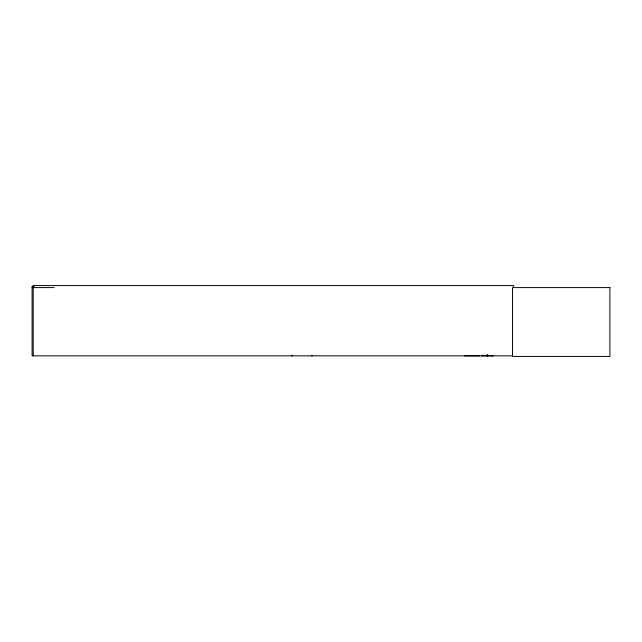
<?xml version="1.0" encoding="UTF-8"?>
<svg xmlns="http://www.w3.org/2000/svg" width="642" height="642" viewBox="0 0 642 642"><rect width="100%" height="100%" fill="white"/><g stroke="black" fill="none" stroke-linecap="round" stroke-linejoin="round"><path stroke-width="0.96" d="M482.278 355.82L482.294 355.275M492.599 355.82L492.615 355.275M34.106 286.3L32.1 286.3L32.1 355.845L512.621 355.845M32.1 287.592L54.121 287.592M481.709 355.7L492.847 355.82L492.831 355.275M482.511 355.772L482.511 355.275M513.624 287.592L513.624 285.578L33.232 285.578L33.232 355.845M492.029 355.275L492.029 355.845M487.824 355.13L487.824 355.845M487.655 355.13L487.655 355.845M487.471 355.13L487.471 355.845M487.294 355.13L487.294 355.845M487.053 355.13L487.053 355.845M486.692 355.13L486.692 355.845M481.709 355.275L481.709 355.845M479.767 355.845L464.495 355.845M312.245 355.275L312.245 355.845M311.675 355.275L311.675 355.845M292.166 355.275L292.166 355.845M291.596 355.275L291.596 355.845M609.9 287.592L512.493 287.592L512.493 356.422L609.9 356.422L609.9 287.592"/></g></svg>
